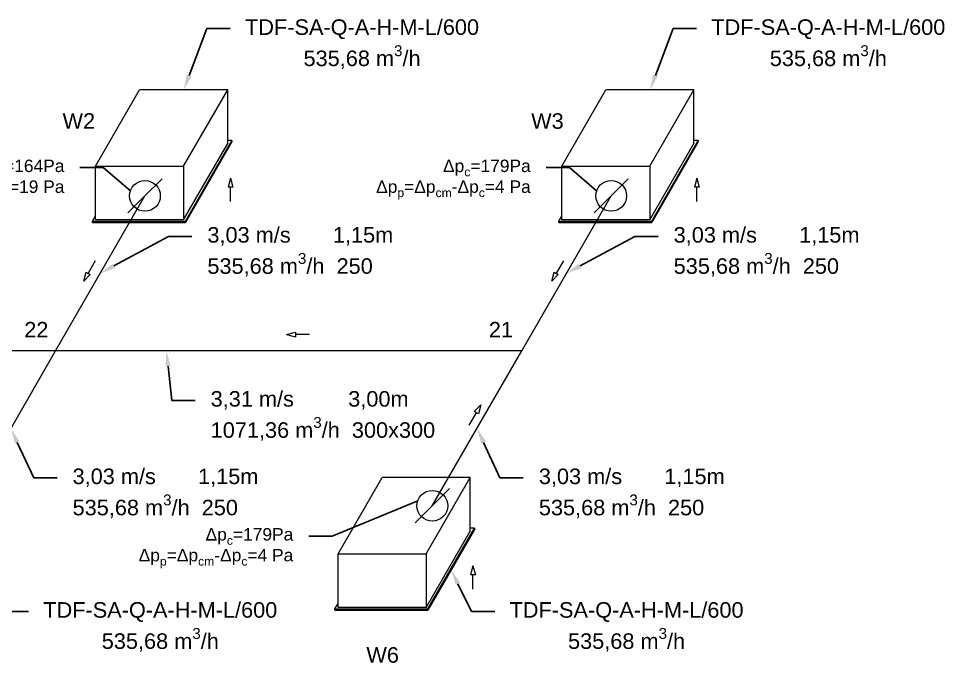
# Model space of a CAD drawing. Header units: millimetres. Extents: x 59762 to 60194, y -87842 to -87548.
# Drawn here: x 60025.99 to 60031.95, y -87696.78 to -87692.56 of the extents above; entities that cross this region are included whole.
import ezdxf
from ezdxf import colors
from ezdxf.entities.mleader import LeaderData, LeaderLine
from ezdxf.math import Vec2, Vec3

# ---------------------------------------------------------------- set-up
doc = ezdxf.new("R2010")
doc.units = ezdxf.units.MM
for name, color, linetype, lineweight in [('kanały', 7, 'Continuous', 20), ('wymiary', 7, 'Continuous', 13), ('wyw opis', 30, 'Continuous', 20), ('wyw strzałki', 30, 'Continuous', 20), ('wywie. aksona', 30, 'Continuous', 20)]:
    doc.layers.add(name, color=color, linetype=linetype, lineweight=lineweight)
doc.styles.add('styl1', font='arial.ttf', dxfattribs={"height": 0.08})

# ---------------------------------------------------------------- blocks, each defined once
blk = doc.blocks.new('_None')

msp = doc.modelspace()

# ---------------------------------------------------------------- linework, layer by layer
at = {"layer": 'kanały'}
for p, q in [((60026.801424, -87693.701262), (60026.91156, -87693.591126)), ((60029.801424, -87693.701262), (60029.91156, -87693.591126)), ((60026.691288, -87693.811398), (60026.801424, -87693.701262)), ((60029.691288, -87693.811398), (60029.801424, -87693.701262)), ((60028.650424, -87695.694853), (60028.76056, -87695.584717)), ((60028.540288, -87695.804989), (60028.650424, -87695.694853))]:
    msp.add_line(p, q, dxfattribs=at)
for centre in [(60026.801424, -87693.701262), (60029.801424, -87693.701262), (60028.650424, -87695.694853)]:
    msp.add_circle(centre, 0.099, dxfattribs=at)
at = {"layer": 'wyw strzałki', "ltscale": 20}
for p, q in [((60027.351976, -87693.586509), (60027.336447, -87693.644464)), ((60027.351976, -87693.586509), (60027.367505, -87693.644464)), ((60030.351976, -87693.586509), (60030.336447, -87693.644464)), ((60030.351976, -87693.586509), (60030.367505, -87693.644464)), ((60027.367505, -87693.644464), (60027.336447, -87693.644464)), ((60027.351976, -87693.736509), (60027.351976, -87693.644464)), ((60030.367505, -87693.644464), (60030.336447, -87693.644464)), ((60030.351976, -87693.736509), (60030.351976, -87693.644464)), ((60026.482185, -87694.119156), (60026.436163, -87694.198869)), ((60029.493669, -87694.119884), (60029.447647, -87694.199597)), ((60026.407185, -87694.24906), (60026.422714, -87694.191105)), ((60026.422714, -87694.191105), (60026.449611, -87694.206634)), ((60029.418669, -87694.249788), (60029.434199, -87694.191832)), ((60029.434199, -87694.191832), (60029.461096, -87694.207362)), ((60026.407185, -87694.24906), (60026.449611, -87694.206634)), ((60029.418669, -87694.249788), (60029.461096, -87694.207362)), ((60028.887832, -87695.176255), (60028.933854, -87695.096542)), ((60028.962832, -87695.046352), (60028.920405, -87695.088778)), ((60028.947302, -87695.104307), (60028.920405, -87695.088778)), ((60028.962832, -87695.046352), (60028.947302, -87695.104307)), ((60028.912117, -87696.080417), (60028.896588, -87696.138373)), ((60028.912117, -87696.080417), (60028.927646, -87696.138373)), ((60028.927646, -87696.138373), (60028.896588, -87696.138373)), ((60028.912117, -87696.230417), (60028.912117, -87696.138373))]:
    msp.add_line(p, q, dxfattribs=at)
at = {"layer": 'wywie. aksona', "ltscale": 20}
for p, q in [((60026.48347, -87693.51092), (60026.76697, -87693.019884)), ((60027.33397, -87693.019884), (60026.76697, -87693.019884)), ((60027.05047, -87693.51092), (60027.33397, -87693.019884)), ((60027.33397, -87693.364884), (60027.33397, -87693.019884)), ((60029.48347, -87693.51092), (60029.76697, -87693.019884)), ((60030.33397, -87693.019884), (60029.76697, -87693.019884)), ((60030.05047, -87693.51092), (60030.33397, -87693.019884)), ((60030.33397, -87693.364884), (60030.33397, -87693.019884)), ((60027.05047, -87693.85592), (60027.33397, -87693.364884)), ((60027.061867, -87693.86392), (60027.360867, -87693.346037)), ((60027.360867, -87693.354037), (60027.061867, -87693.87192)), ((60027.360867, -87693.346037), (60027.33397, -87693.346037)), ((60027.360867, -87693.346037), (60027.360867, -87693.354037)), ((60030.05047, -87693.85592), (60030.33397, -87693.364884)), ((60030.061867, -87693.86392), (60030.360867, -87693.346037)), ((60030.360867, -87693.354037), (60030.061867, -87693.87192)), ((60030.360867, -87693.346037), (60030.33397, -87693.346037)), ((60030.360867, -87693.346037), (60030.360867, -87693.354037)), ((60026.48347, -87693.51092), (60027.05047, -87693.51092)), ((60026.48347, -87693.85592), (60026.48347, -87693.51092)), ((60027.05047, -87693.51092), (60027.05047, -87693.85592)), ((60029.48347, -87693.51092), (60030.05047, -87693.51092)), ((60029.48347, -87693.85592), (60029.48347, -87693.51092)), ((60030.05047, -87693.51092), (60030.05047, -87693.85592)), ((60026.225924, -87694.698058), (60026.801424, -87693.701262)), ((60029.225924, -87694.698058), (60029.801424, -87693.701262)), ((60026.463867, -87693.86392), (60026.48347, -87693.829966)), ((60029.463867, -87693.86392), (60029.48347, -87693.829966)), ((60026.463867, -87693.86392), (60027.061867, -87693.86392)), ((60026.463867, -87693.87192), (60026.463867, -87693.86392)), ((60026.463867, -87693.87192), (60027.061867, -87693.87192)), ((60027.05047, -87693.85592), (60026.48347, -87693.85592)), ((60029.463867, -87693.86392), (60030.061867, -87693.86392)), ((60029.463867, -87693.87192), (60029.463867, -87693.86392)), ((60029.463867, -87693.87192), (60030.061867, -87693.87192)), ((60030.05047, -87693.85592), (60029.48347, -87693.85592)), ((60027.711232, -87694.593367), (60027.769187, -87694.577838)), ((60027.711232, -87694.593367), (60027.769187, -87694.608896)), ((60027.769187, -87694.577838), (60027.769187, -87694.608896)), ((60027.861232, -87694.593367), (60027.769187, -87694.593367)), ((60026.225924, -87694.698058), (60023.225924, -87694.698058)), ((60025.650424, -87695.694853), (60026.225924, -87694.698058)), ((60029.225924, -87694.698058), (60026.225924, -87694.698058)), ((60028.650424, -87695.694853), (60029.225924, -87694.698058)), ((60028.043611, -87696.004829), (60028.327111, -87695.513793)), ((60028.894111, -87695.513793), (60028.327111, -87695.513793)), ((60028.610611, -87696.004829), (60028.894111, -87695.513793)), ((60028.894111, -87695.858793), (60028.894111, -87695.513793)), ((60028.610611, -87696.349829), (60028.894111, -87695.858793)), ((60028.622008, -87696.357829), (60028.921008, -87695.839946)), ((60028.921008, -87695.847946), (60028.622008, -87696.365829)), ((60028.921008, -87695.839946), (60028.894111, -87695.839946)), ((60028.921008, -87695.839946), (60028.921008, -87695.847946)), ((60028.043611, -87696.004829), (60028.610611, -87696.004829)), ((60028.043611, -87696.349829), (60028.043611, -87696.004829)), ((60028.610611, -87696.004829), (60028.610611, -87696.349829)), ((60028.024008, -87696.357829), (60028.043611, -87696.323875)), ((60028.610611, -87696.349829), (60028.043611, -87696.349829)), ((60028.024008, -87696.357829), (60028.622008, -87696.357829)), ((60028.024008, -87696.365829), (60028.024008, -87696.357829)), ((60028.024008, -87696.365829), (60028.622008, -87696.365829))]:
    msp.add_line(p, q, dxfattribs=at)

# ---------------------------------------------------------------- texts
at = {"layer": 'wywie. aksona', "ltscale": 20, "char_height": 0.1, "attachment_point": 1, "style": 'styl1'}
for s, insert in [('W2', (60026.271436, -87693.169818)), ('W3', (60029.286337, -87693.169818)), ('22', (60026.024753, -87694.512292)), ('21', (60029.014144, -87694.512292)), ('W6', (60028.226109, -87696.604399))]:
    msp.add_mtext_dynamic_manual_height_columns(s, width=0.2, gutter_width=1, heights=[0], dxfattribs=dict(at, insert=insert))

# ---------------------------------------------------------------- leaders
at = {"layer": 'wymiary'}
ml = msp.add_multileader_mtext('Standard', dxfattribs=at)
ml.set_content('\\A1;Δp{\\H0.7x;\\S^ c;}=164Pa\\PΔp{\\H0.7x;\\S^ p;\\H1.42857x;=}Δp{\\H0.7x;\\S^ c;\\S^ m;\\H1.42857x;-}Δp{\\H0.7x;\\S^ c;\\H1.42857x;=19 Pa}', color=256, style='styl1')
ml.set_leader_properties()
ml.set_arrow_properties(name='NONE')
ml.build(insert=Vec2(0, 0))
ml.multileader.update_dxf_attribs({"dogleg_length": 0.15, "arrow_head_size": 0.1})
ctx = ml.context
ctx.base_point, ctx.char_height, ctx.arrow_head_size, ctx.landing_gap_size, ctx.plane_origin = Vec3(60025.142229, -87693.519353), 0.08, 0.1, 0.1, Vec3(60026.603297, -87694.242082)
ctx.text_align_type = 2
notes = []
notes.append((ctx, [(0, (1, 1, 0), (60026.533543, -87693.519353), (-1, 0), 0.15, [(0, [(60026.70772, -87693.669316)], 0, [])])]))
ctx.mtext.insert, ctx.mtext.width, ctx.mtext.alignment, ctx.mtext.flow_direction = Vec3(60026.283543, -87693.468248), 1.09377589, 3, 5
ml = msp.add_multileader_mtext('Standard', dxfattribs=at)
ml.set_content('\\A1;Δp{\\H0.7x;\\S^ c;}=179Pa\\PΔp{\\H0.7x;\\S^ p;\\H1.42857x;=}Δp{\\H0.7x;\\S^ c;\\S^ m;\\H1.42857x;-}Δp{\\H0.7x;\\S^ c;\\H1.42857x;=4 Pa}', color=256, style='styl1')
ml.set_leader_properties()
ml.set_arrow_properties(name='NONE')
ml.build(insert=Vec2(0, 0))
ml.multileader.update_dxf_attribs({"dogleg_length": 0.15, "arrow_head_size": 0.1})
ctx = ml.context
ctx.base_point, ctx.char_height, ctx.arrow_head_size, ctx.landing_gap_size, ctx.plane_origin = Vec3(60028.204384, -87693.519353), 0.08, 0.1, 0.1, Vec3(60029.603297, -87694.242082)
ctx.text_align_type = 2
notes.append((ctx, [(0, (1, 1, 0), (60029.533543, -87693.519353), (-1, 0), 0.15, [(0, [(60029.70772, -87693.669316)], 0, [])])]))
ctx.mtext.insert, ctx.mtext.width, ctx.mtext.alignment, ctx.mtext.flow_direction = Vec3(60029.283543, -87693.468248), 1.03220265, 3, 5
ml = msp.add_multileader_mtext('Standard', dxfattribs=at)
ml.set_content('\\A1;Δp{\\H0.7x;\\S^ c;}=179Pa\\PΔp{\\H0.7x;\\S^ p;\\H1.42857x;=}Δp{\\H0.7x;\\S^ c;\\S^ m;\\H1.42857x;-}Δp{\\H0.7x;\\S^ c;\\H1.42857x;=4 Pa}', color=256, style='styl1')
ml.set_leader_properties()
ml.set_arrow_properties(name='NONE')
ml.build(insert=Vec2(0, 0))
ml.multileader.update_dxf_attribs({"dogleg_length": 0.15, "arrow_head_size": 0.1})
ctx = ml.context
ctx.base_point, ctx.char_height, ctx.arrow_head_size, ctx.landing_gap_size, ctx.plane_origin = Vec3(60026.676731, -87695.889597), 0.08, 0.1, 0.1, Vec3(60028.452297, -87696.235672)
ctx.text_align_type = 2
notes.append((ctx, [(0, (1, 1, 0), (60028.00589, -87695.889597), (-1, 0), 0.15, [(0, [(60028.55672, -87695.662907)], 0, [])])]))
ctx.mtext.insert, ctx.mtext.width, ctx.mtext.alignment, ctx.mtext.flow_direction = Vec3(60027.75589, -87695.838492), 1.02615844, 3, 5
at = {"layer": 'wyw opis', "ltscale": 20}
ml = msp.add_multileader_mtext('Standard', dxfattribs=at)
ml.set_content('\\A1;TDF-SA-Q-A-H-M-L/600\\P535,68 m{\\H0.7x;\\S3^ ;}/h', color=256, style='styl1')
ml.set_leader_properties()
ml.build(insert=Vec2(0, 0))
ml.multileader.update_dxf_attribs({"dogleg_length": 0.3, "arrow_head_size": 0.1})
ctx = ml.context
ctx.base_point, ctx.char_height, ctx.arrow_head_size, ctx.landing_gap_size, ctx.plane_origin = Vec3(60027.35047, -87692.625768), 0.1, 0.1, 0.1, Vec3(60027.29947, -87693.268884)
ctx.text_align_type = 1
notes.append((ctx, [(0, (1, 1, 0), (60027.20047, -87692.625768), (1, 0), 0.15, [(0, [(60027.05047, -87693.019884)], 0, [])])]))
ctx.mtext.insert, ctx.mtext.alignment, ctx.mtext.flow_direction = Vec3(60028.198356, -87692.565877), 2, 5
ml = msp.add_multileader_mtext('Standard', dxfattribs=at)
ml.set_content('\\A1;TDF-SA-Q-A-H-M-L/600\\P535,68 m{\\H0.7x;\\S3^ ;}/h', color=256, style='styl1')
ml.set_leader_properties()
ml.build(insert=Vec2(0, 0))
ml.multileader.update_dxf_attribs({"dogleg_length": 0.3, "arrow_head_size": 0.1})
ctx = ml.context
ctx.base_point, ctx.char_height, ctx.arrow_head_size, ctx.landing_gap_size, ctx.plane_origin = Vec3(60030.35047, -87692.625768), 0.1, 0.1, 0.1, Vec3(60030.29947, -87693.268884)
ctx.text_align_type = 1
notes.append((ctx, [(0, (1, 1, 0), (60030.20047, -87692.625768), (1, 0), 0.15, [(0, [(60030.05047, -87693.019884)], 0, [])])]))
ctx.mtext.insert, ctx.mtext.alignment, ctx.mtext.flow_direction = Vec3(60031.198356, -87692.565877), 2, 5
ml = msp.add_multileader_mtext('Standard', dxfattribs=at)
ml.set_content('\\A1;3,03 m/s       1,15m\\P535,68 m{\\H0.7x;\\S3^ ;}/h  250', color=256, style='styl1')
ml.set_leader_properties()
ml.build(insert=Vec2(0, 0))
ml.multileader.update_dxf_attribs({"dogleg_length": 0.15, "arrow_head_size": 0.1})
ctx = ml.context
ctx.base_point, ctx.char_height, ctx.arrow_head_size, ctx.landing_gap_size, ctx.plane_origin = Vec3(60027.103291, -87693.962006), 0.1, 0.1, 0.1, Vec3(60026.513674, -87694.19966)
notes.append((ctx, [(0, (1, 1, 0), (60026.953291, -87693.962006), (1, 0), 0.15, [(0, [(60026.513674, -87694.19966)], 0, [])])]))
ctx.mtext.insert, ctx.mtext.flow_direction = Vec3(60027.203291, -87693.902115), 5
ml = msp.add_multileader_mtext('Standard', dxfattribs=at)
ml.set_content('\\A1;3,03 m/s       1,15m\\P535,68 m{\\H0.7x;\\S3^ ;}/h  250', color=256, style='styl1')
ml.set_leader_properties()
ml.build(insert=Vec2(0, 0))
ml.multileader.update_dxf_attribs({"dogleg_length": 0.15, "arrow_head_size": 0.1})
ctx = ml.context
ctx.base_point, ctx.char_height, ctx.arrow_head_size, ctx.landing_gap_size, ctx.plane_origin = Vec3(60030.103291, -87693.962006), 0.1, 0.1, 0.1, Vec3(60029.513674, -87694.19966)
notes.append((ctx, [(0, (1, 1, 0), (60029.953291, -87693.962006), (1, 0), 0.15, [(0, [(60029.513674, -87694.19966)], 0, [])])]))
ctx.mtext.insert, ctx.mtext.flow_direction = Vec3(60030.203291, -87693.902115), 5
ml = msp.add_multileader_mtext('Standard', dxfattribs=at)
ml.set_content('\\A1;3,31 m/s         3,00m\\P1071,36 m{\\H0.7x;\\S3^ ;}/h  300x300', color=256, style='styl1')
ml.set_leader_properties()
ml.build(insert=Vec2(0, 0))
ml.multileader.update_dxf_attribs({"dogleg_length": 0.15, "arrow_head_size": 0.1})
ctx = ml.context
ctx.base_point, ctx.char_height, ctx.arrow_head_size, ctx.landing_gap_size, ctx.plane_origin = Vec3(60027.124343, -87695.016999), 0.1, 0.1, 0.1, Vec3(60026.939643, -87694.698058)
notes.append((ctx, [(0, (1, 1, 0), (60026.974343, -87695.016999), (1, 0), 0.15, [(0, [(60026.939643, -87694.698058)], 0, [])])]))
ctx.mtext.insert, ctx.mtext.flow_direction = Vec3(60027.224343, -87694.957109), 5
ml = msp.add_multileader_mtext('Standard', dxfattribs=at)
ml.set_content('\\A1;3,03 m/s       1,15m\\P535,68 m{\\H0.7x;\\S3^ ;}/h  250', color=256, style='styl1')
ml.set_leader_properties()
ml.build(insert=Vec2(0, 0))
ml.multileader.update_dxf_attribs({"dogleg_length": 0.15, "arrow_head_size": 0.1})
ctx = ml.context
ctx.base_point, ctx.char_height, ctx.arrow_head_size, ctx.landing_gap_size, ctx.plane_origin = Vec3(60026.235872, -87695.515397), 0.1, 0.1, 0.1, Vec3(60025.938174, -87695.196455)
notes.append((ctx, [(0, (1, 1, 0), (60026.085872, -87695.515397), (1, 0), 0.15, [(0, [(60025.938174, -87695.196455)], 0, [])])]))
ctx.mtext.insert, ctx.mtext.flow_direction = Vec3(60026.335872, -87695.455506), 5
ml = msp.add_multileader_mtext('Standard', dxfattribs=at)
ml.set_content('\\A1;3,03 m/s       1,15m\\P535,68 m{\\H0.7x;\\S3^ ;}/h  250', color=256, style='styl1')
ml.set_leader_properties()
ml.build(insert=Vec2(0, 0))
ml.multileader.update_dxf_attribs({"dogleg_length": 0.15, "arrow_head_size": 0.1})
ctx = ml.context
ctx.base_point, ctx.char_height, ctx.arrow_head_size, ctx.landing_gap_size, ctx.plane_origin = Vec3(60029.235872, -87695.515397), 0.1, 0.1, 0.1, Vec3(60028.938174, -87695.196455)
notes.append((ctx, [(0, (1, 1, 0), (60029.085872, -87695.515397), (1, 0), 0.15, [(0, [(60028.938174, -87695.196455)], 0, [])])]))
ctx.mtext.insert, ctx.mtext.flow_direction = Vec3(60029.335872, -87695.455506), 5
ml = msp.add_multileader_mtext('Standard', dxfattribs=at)
ml.set_content('\\A1;TDF-SA-Q-A-H-M-L/600\\P535,68 m{\\H0.7x;\\S3^ ;}/h', color=256, style='styl1')
ml.set_leader_properties()
ml.build(insert=Vec2(0, 0))
ml.multileader.update_dxf_attribs({"dogleg_length": 0.3, "arrow_head_size": 0.1})
ctx = ml.context
ctx.base_point, ctx.char_height, ctx.arrow_head_size, ctx.landing_gap_size, ctx.plane_origin = Vec3(60026.052361, -87696.374727), 0.1, 0.1, 0.1, Vec3(60026.001361, -87696.353311)
ctx.text_align_type = 1
notes.append((ctx, [(0, (1, 1, 0), (60025.902361, -87696.374727), (1, 0), 0.15, [(0, [(60025.771508, -87696.106888)], 0, [])])]))
ctx.mtext.insert, ctx.mtext.alignment, ctx.mtext.flow_direction = Vec3(60026.900247, -87696.314836), 2, 5
ml = msp.add_multileader_mtext('Standard', dxfattribs=at)
ml.set_content('\\A1;TDF-SA-Q-A-H-M-L/600\\P535,68 m{\\H0.7x;\\S3^ ;}/h', color=256, style='styl1')
ml.set_leader_properties()
ml.build(insert=Vec2(0, 0))
ml.multileader.update_dxf_attribs({"dogleg_length": 0.3, "arrow_head_size": 0.1})
ctx = ml.context
ctx.base_point, ctx.char_height, ctx.arrow_head_size, ctx.landing_gap_size, ctx.plane_origin = Vec3(60029.052361, -87696.374727), 0.1, 0.1, 0.1, Vec3(60029.001361, -87696.353311)
ctx.text_align_type = 1
notes.append((ctx, [(0, (1, 1, 0), (60028.902361, -87696.374727), (1, 0), 0.15, [(0, [(60028.771508, -87696.106888)], 0, [])])]))
ctx.mtext.insert, ctx.mtext.alignment, ctx.mtext.flow_direction = Vec3(60029.900247, -87696.314836), 2, 5
for ctx, leaders in notes:
    for number, flags, end, landing, length, lines in leaders:
        leader = LeaderData()
        leader.index, (leader.has_last_leader_line, leader.has_dogleg_vector, leader.attachment_direction) = number, flags
        leader.last_leader_point, leader.dogleg_vector, leader.dogleg_length = Vec3(end), Vec3(landing), length
        for number, points, colour, breaks in lines:
            line = LeaderLine()
            line.index, line.vertices, line.color, line.breaks = number, Vec3.list(points), colors.encode_raw_color(colour), breaks
            leader.lines.append(line)
        ctx.leaders.append(leader)

doc.saveas('drawing.dxf')
